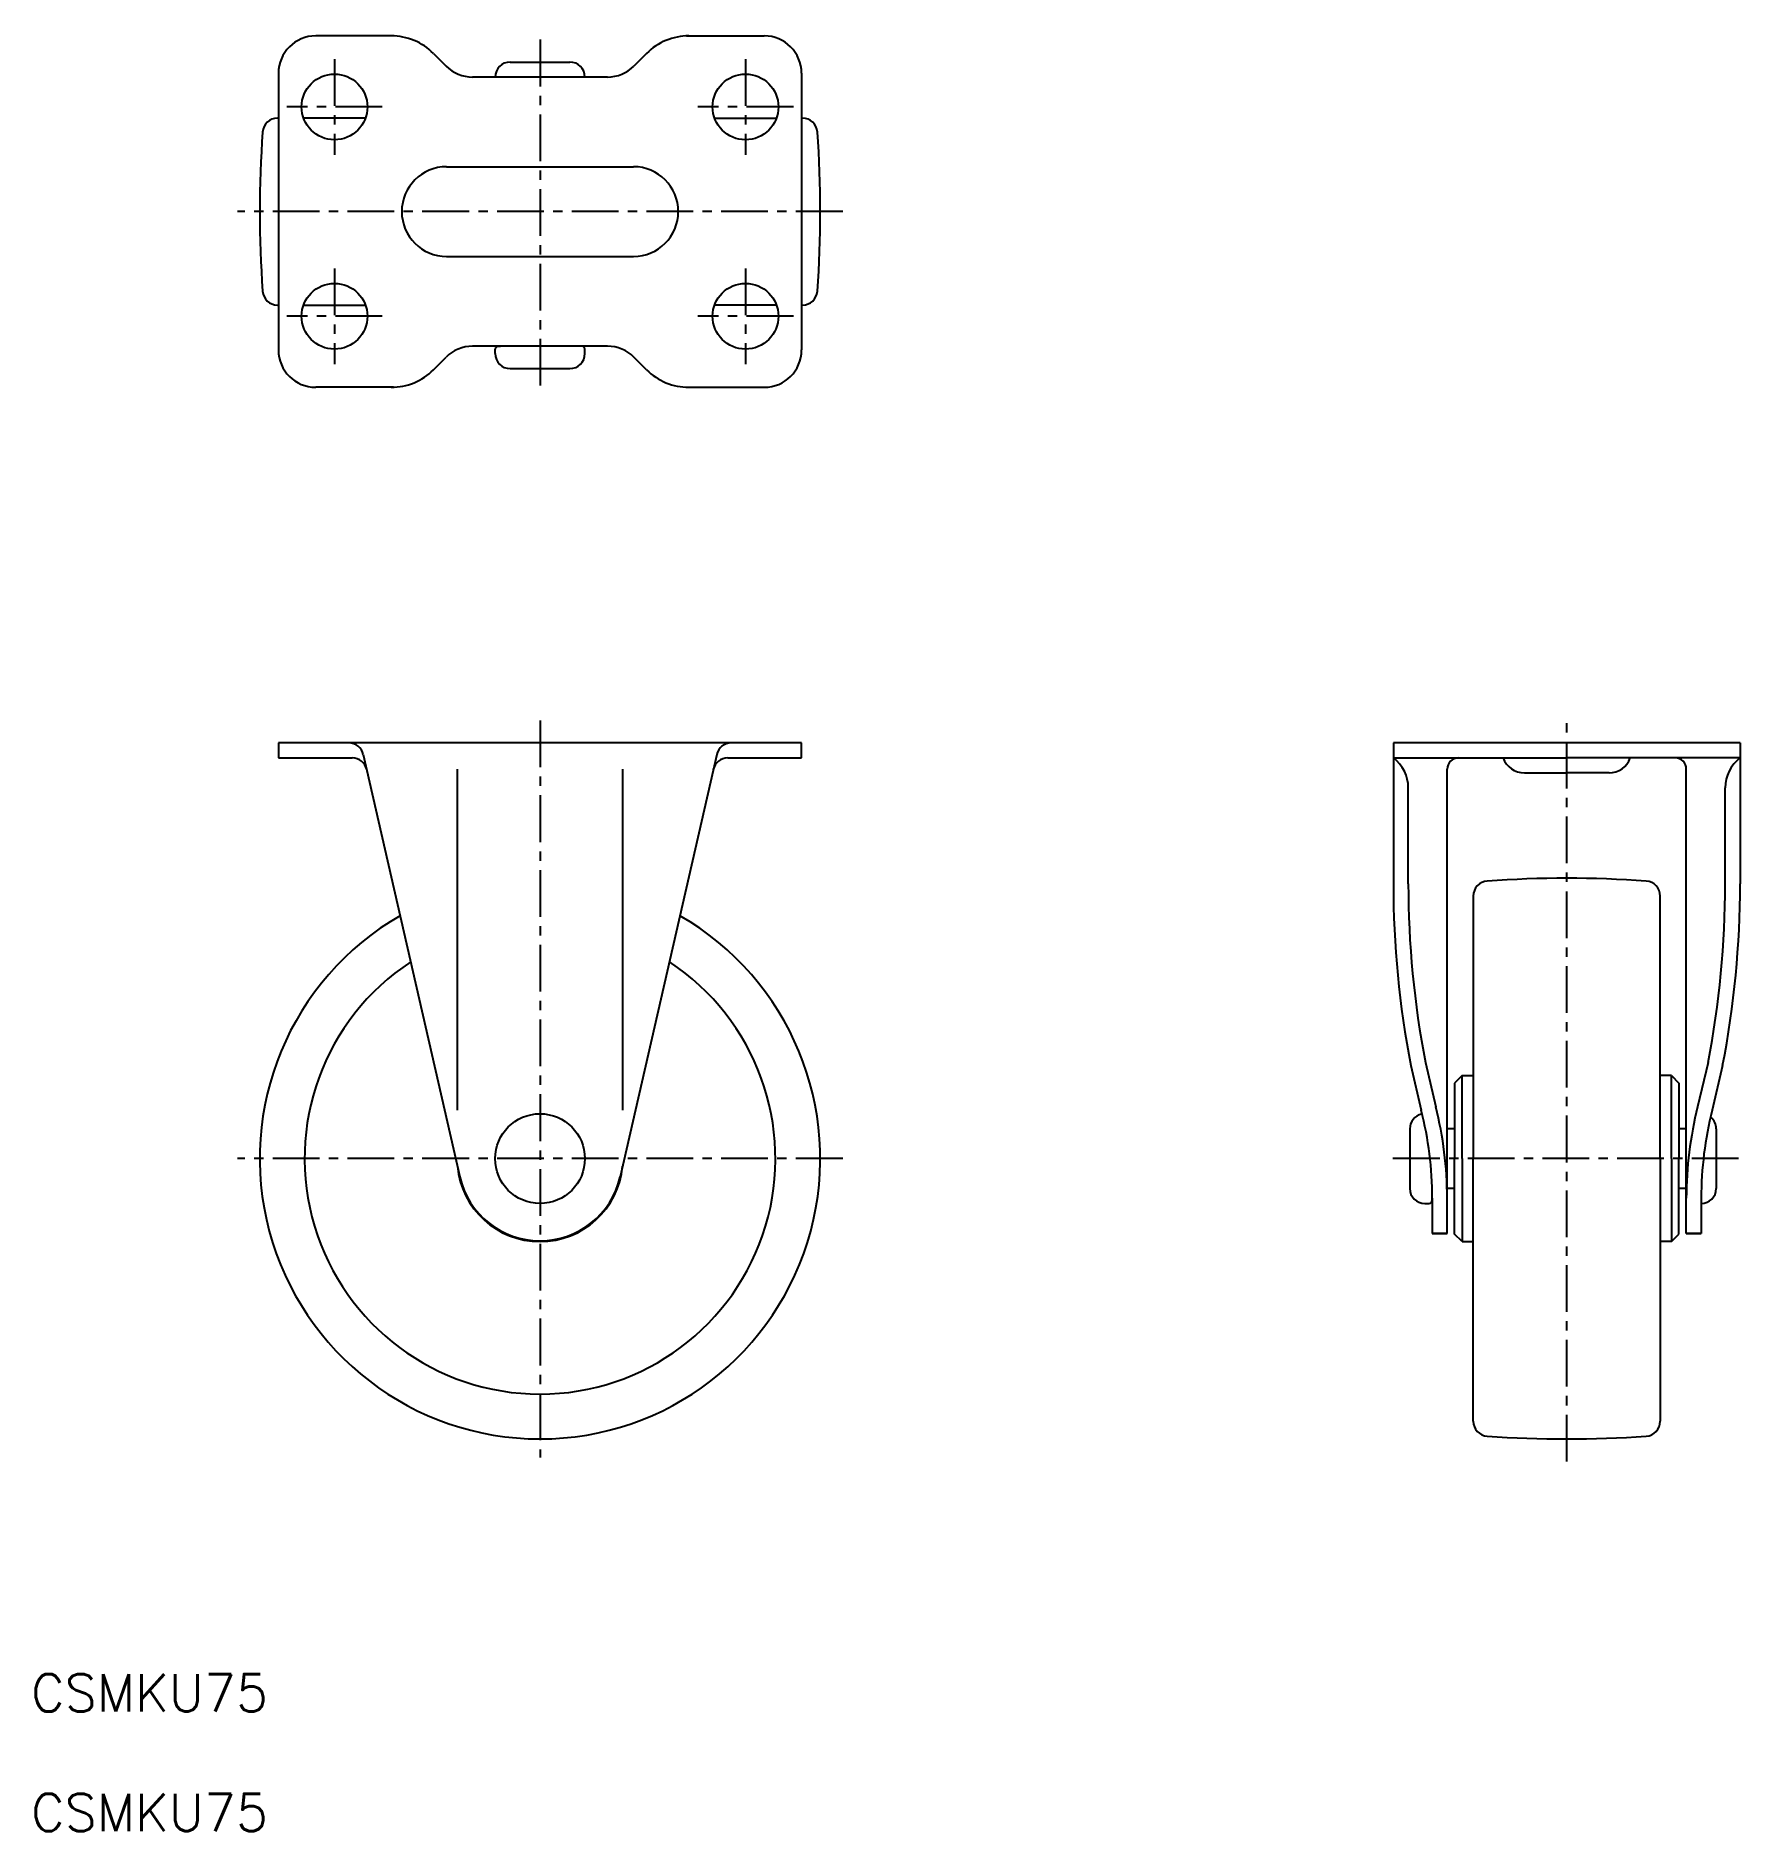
# Model space of a CAD drawing. Extents: x 8 to 236, y 21 to 261.
import ezdxf

# ---------------------------------------------------------------- set-up
doc = ezdxf.new("R2010")
doc.units = 0
doc.header["$LTSCALE"] = 5
doc.linetypes.add('CENTER', pattern=[2, 1.25, -0.25, 0.25, -0.25])
doc.layers.get('0').update_dxf_attribs({"linetype": 'CONTINUOUS'})
doc.layers.add('CENTER', color=1, linetype='CENTER')
doc.styles.get("Standard").update_dxf_attribs({"font": 'txt.shx'})

msp = doc.modelspace()

# ---------------------------------------------------------------- linework, layer by layer
at = {"color": 7, "linetype": 'CONTINUOUS'}
for p, q in [((55.27491, 261.364406), (45.188619, 261.364406)), ((94.802327, 261.364406), (105.188619, 261.364406)), ((60.931765, 259.02126), (62.624153, 257.328872)), ((71.188619, 257.864406), (79.188619, 257.864406)), ((89.445473, 259.02126), (87.753085, 257.328872)), ((40.188619, 256.364406), (40.188619, 219.364406)), ((84.217551, 255.864406), (66.159687, 255.864406)), ((110.188619, 256.364406), (110.188619, 219.364406)), ((40.188619, 250.364406), (40.061555, 250.364406)), ((51.825042, 250.364406), (43.552195, 250.364406)), ((98.552195, 250.364406), (106.825042, 250.364406)), ((110.188619, 250.364406), (110.315683, 250.364406)), ((62.688619, 243.864406), (87.688619, 243.864406)), ((62.688619, 231.864406), (87.688619, 231.864406)), ((40.061555, 225.364406), (40.188619, 225.364406)), ((43.552195, 225.364406), (51.825042, 225.364406)), ((106.825042, 225.364406), (98.552195, 225.364406)), ((110.315683, 225.364406), (110.188619, 225.364406)), ((84.217551, 219.864406), (66.159687, 219.864406)), ((69.188619, 218.864406), (69.188619, 219.464406)), ((69.588619, 219.864406), (69.905436, 219.864406)), ((80.788619, 219.864406), (80.471801, 219.864406)), ((81.188619, 218.864406), (81.188619, 219.464406)), ((60.931765, 216.707552), (62.624153, 218.39994)), ((71.188619, 216.864406), (79.188619, 216.864406)), ((89.445473, 216.707552), (87.753085, 218.39994)), ((55.57491, 214.364406), (45.188619, 214.364406)), ((94.802327, 214.364406), (105.188619, 214.364406)), ((40.188619, 166.792938), (40.188619, 164.792938)), ((110.188619, 166.792938), (40.188619, 166.792938)), ((110.188619, 164.792938), (110.188619, 166.792938)), ((189.372409, 166.792938), (189.372409, 147.944354)), ((235.772409, 166.792938), (189.372409, 166.792938)), ((235.772409, 166.792938), (235.772409, 147.944354)), ((40.188619, 164.792938), (50.066026, 164.792938)), ((51.54405, 165.238835), (64.465486, 108.740506)), ((64.088619, 163.292938), (64.088619, 117.652653)), ((98.833188, 165.238835), (85.911752, 108.740506)), ((86.288619, 117.652653), (86.288619, 163.292938)), ((100.311212, 164.792938), (110.188619, 164.792938)), ((189.372409, 164.792938), (212.572409, 164.792938)), ((196.572409, 101.192938), (196.572409, 163.292938)), ((235.772409, 164.792938), (212.572409, 164.792938)), ((228.572409, 101.192938), (228.572409, 163.292938)), ((206.900836, 162.792938), (212.572409, 162.792938)), ((218.243982, 162.792938), (212.572409, 162.792938)), ((191.372409, 147.944354), (191.372409, 160.792938)), ((233.772409, 147.944354), (233.772409, 160.792938)), ((200.072409, 146.320002), (200.072409, 143.641902)), ((225.072409, 143.641902), (225.072409, 146.320002)), ((200.072409, 143.641902), (200.072409, 111.192938)), ((225.072409, 111.192938), (225.072409, 143.641902)), ((191.712409, 123.635963), (193.112409, 117.652653)), ((193.668484, 124.054557), (195.055855, 118.125221)), ((231.476334, 124.054557), (230.088963, 118.125221)), ((233.432409, 123.635963), (232.032409, 117.652653)), ((198.572409, 122.292938), (197.572409, 121.292938)), ((197.572409, 121.292938), (197.572409, 117.592938)), ((198.572409, 111.192938), (198.572409, 122.292938)), ((198.572409, 122.292938), (200.072409, 122.292938)), ((226.572409, 122.292938), (225.072409, 122.292938)), ((226.572409, 111.192938), (226.572409, 122.292938)), ((226.572409, 122.292938), (227.572409, 121.292938)), ((227.572409, 121.292938), (227.572409, 117.592938)), ((197.572409, 117.592938), (197.572409, 111.192938)), ((227.572409, 117.592938), (227.572409, 111.192938)), ((191.572409, 115.192938), (191.572409, 107.192938)), ((197.572409, 115.192938), (196.572409, 115.192938)), ((228.572409, 115.192938), (227.572409, 115.192938)), ((232.572409, 115.192938), (232.572409, 107.192938)), ((197.572409, 104.792938), (197.572409, 111.192938)), ((198.572409, 111.192938), (198.572409, 100.092938)), ((200.072409, 78.743973), (200.072409, 111.192938)), ((225.072409, 111.192938), (225.072409, 78.743973)), ((226.572409, 111.192938), (226.572409, 100.092938)), ((227.572409, 104.792938), (227.572409, 111.192938)), ((194.572409, 105.592938), (194.572409, 105.909755)), ((194.572409, 105.909755), (194.572409, 101.192938)), ((197.572409, 107.192938), (196.572409, 107.192938)), ((228.572409, 107.192938), (227.572409, 107.192938)), ((230.572409, 105.909755), (230.572409, 101.192938)), ((193.572409, 105.192938), (194.172409, 105.192938)), ((197.572409, 101.092938), (197.572409, 104.792938)), ((227.572409, 101.092938), (227.572409, 104.792938)), ((194.572409, 101.192938), (196.572409, 101.192938)), ((196.572409, 101.192938), (194.572409, 101.192938)), ((198.572409, 100.092938), (197.572409, 101.092938)), ((226.572409, 100.092938), (227.572409, 101.092938)), ((228.572409, 101.192938), (230.572409, 101.192938)), ((230.572409, 101.192938), (228.572409, 101.192938)), ((198.572409, 100.092938), (200.072409, 100.092938)), ((226.572409, 100.092938), (225.072409, 100.092938)), ((200.072409, 76.065874), (200.072409, 78.743973)), ((225.072409, 78.743973), (225.072409, 76.065874))]:
    msp.add_line(p, q, dxfattribs=at)
for centre, radius in [((47.688619, 251.864406), 4.4), ((102.688619, 251.864406), 4.4), ((47.688619, 223.864406), 4.4), ((102.688619, 223.864406), 4.4), ((75.188619, 111.192938), 6)]:
    msp.add_circle(centre, radius, dxfattribs=at)
for centre, radius, start, end in [((45.188619, 256.364406), 5, 90, 180), ((55.27491, 253.364406), 8, 45, 90), ((95.102327, 253.364406), 8, 90, 135), ((105.188619, 256.364406), 5, 0, 90), ((66.159687, 260.864406), 5, 225, 270), ((71.188619, 255.864406), 2, 90, 180), ((79.188619, 255.864406), 2, 0, 90), ((84.217551, 260.864406), 5, 270, 315), ((40.061555, 248.364406), 2, 90, 175.931679), ((110.315683, 248.364406), 2, 4.068321, 90), ((187.688619, 237.864406), 150, 175.931679, 184.068321), ((-37.311381, 237.864406), 150, 355.931679, 4.068321), ((62.688619, 237.864406), 6, 90, 270), ((87.688619, 237.864406), 6, 270, 90), ((40.061555, 227.364406), 2, 184.068321, 270), ((110.315683, 227.364406), 2, 270, 355.931679), ((45.188619, 219.364406), 5, 180, 270), ((66.159687, 214.864406), 5, 90, 135), ((69.588619, 219.464406), 0.4, 90, 180), ((71.188619, 218.864406), 2, 180, 270), ((79.188619, 218.864406), 2, 270, 0), ((80.788619, 219.464406), 0.4, 0, 90), ((84.217551, 214.864406), 5, 45, 90), ((105.188619, 219.364406), 5, 270, 0), ((55.27491, 222.364406), 8, 270, 315), ((95.102327, 222.364406), 8, 225, 270), ((49.594389, 164.792938), 2, 12.882261, 90), ((100.782848, 164.792938), 2, 90, 167.117739), ((50.051799, 162.792938), 2, 12.882261, 90), ((100.325439, 162.792938), 2, 90, 167.117739), ((186.372409, 160.792938), 5, 0, 53.130102), ((198.072409, 163.292938), 1.5, 90, 180), ((206.900836, 165.792938), 3, 199.471221, 270), ((218.243982, 165.792938), 3, 270, 340.528779), ((227.072409, 163.292938), 1.5, 0, 90), ((238.772409, 160.792938), 5, 126.869898, 180), ((316.802639, 147.944354), 127.43023, 180, 190.997049), ((316.802639, 147.944354), 125.43023, 180, 190.979796), ((202.072409, 146.320002), 2, 94.068321, 180), ((212.572409, -1.307062), 150, 85.931679, 94.068321), ((223.072409, 146.320002), 2, 360, 85.931679), ((108.342179, 147.944354), 125.43023, 349.020204, 0), ((108.342179, 147.944354), 127.43023, 349.002951, 0), ((75.188619, 111.192938), 37.5, 119.939885, 60.060116), ((75.188619, 111.192938), 31.5, 123.321041, 56.67896), ((146.617873, 105.909755), 49.954536, 0, 14.154158), ((278.526945, 105.909755), 49.954536, 165.845842, 180), ((193.572409, 115.192938), 2, 102.627186, 180), ((146.617873, 105.909755), 47.954536, 0, 14.174485), ((278.526945, 105.909755), 47.954536, 165.825515, 180), ((230.572409, 115.192938), 2, 0, 48.609794), ((75.188619, 111.192938), 11.1, 185.185599, 354.814412), ((75.188619, 111.192938), 11, 192.882261, 347.117739), ((193.572409, 107.192938), 2, 180, 270), ((230.572409, 107.192938), 2, 270, 0), ((194.172409, 105.592938), 0.4, 270, 0), ((202.072409, 76.065874), 2, 180, 265.931679), ((223.072409, 76.065874), 2, 274.068321, 0), ((212.572409, 223.692938), 150, 265.931679, 274.068321)]:
    msp.add_arc(centre, radius, start, end, dxfattribs=at)
at = {"layer": 'CENTER', "color": 1, "linetype": 'CENTER'}
for p, q in [((75.188619, 260.864406), (75.188619, 213.864406)), ((47.688619, 258.264406), (47.688619, 245.464406)), ((102.688619, 258.264406), (102.688619, 245.464406)), ((54.088619, 251.864406), (41.288619, 251.864406)), ((109.088619, 251.864406), (96.288619, 251.864406)), ((115.688619, 237.864406), (34.688619, 237.864406)), ((47.688619, 230.264406), (47.688619, 217.464406)), ((102.688619, 230.264406), (102.688619, 217.464406)), ((54.088619, 223.864406), (41.288619, 223.864406)), ((109.088619, 223.864406), (96.288619, 223.864406)), ((75.188619, 169.792938), (75.188619, 71.218032)), ((212.572409, 70.692938), (212.572409, 169.792938)), ((115.688619, 111.192938), (34.688619, 111.192938)), ((235.572409, 111.192938), (188.572409, 111.192938))]:
    msp.add_line(p, q, dxfattribs=at)

# ---------------------------------------------------------------- texts
for p in [(7.088624, 37.245873), (7.088624, 21.244383)]:
    msp.add_text('CSMKU75', height=5).set_placement(p)

doc.saveas('drawing.dxf')
